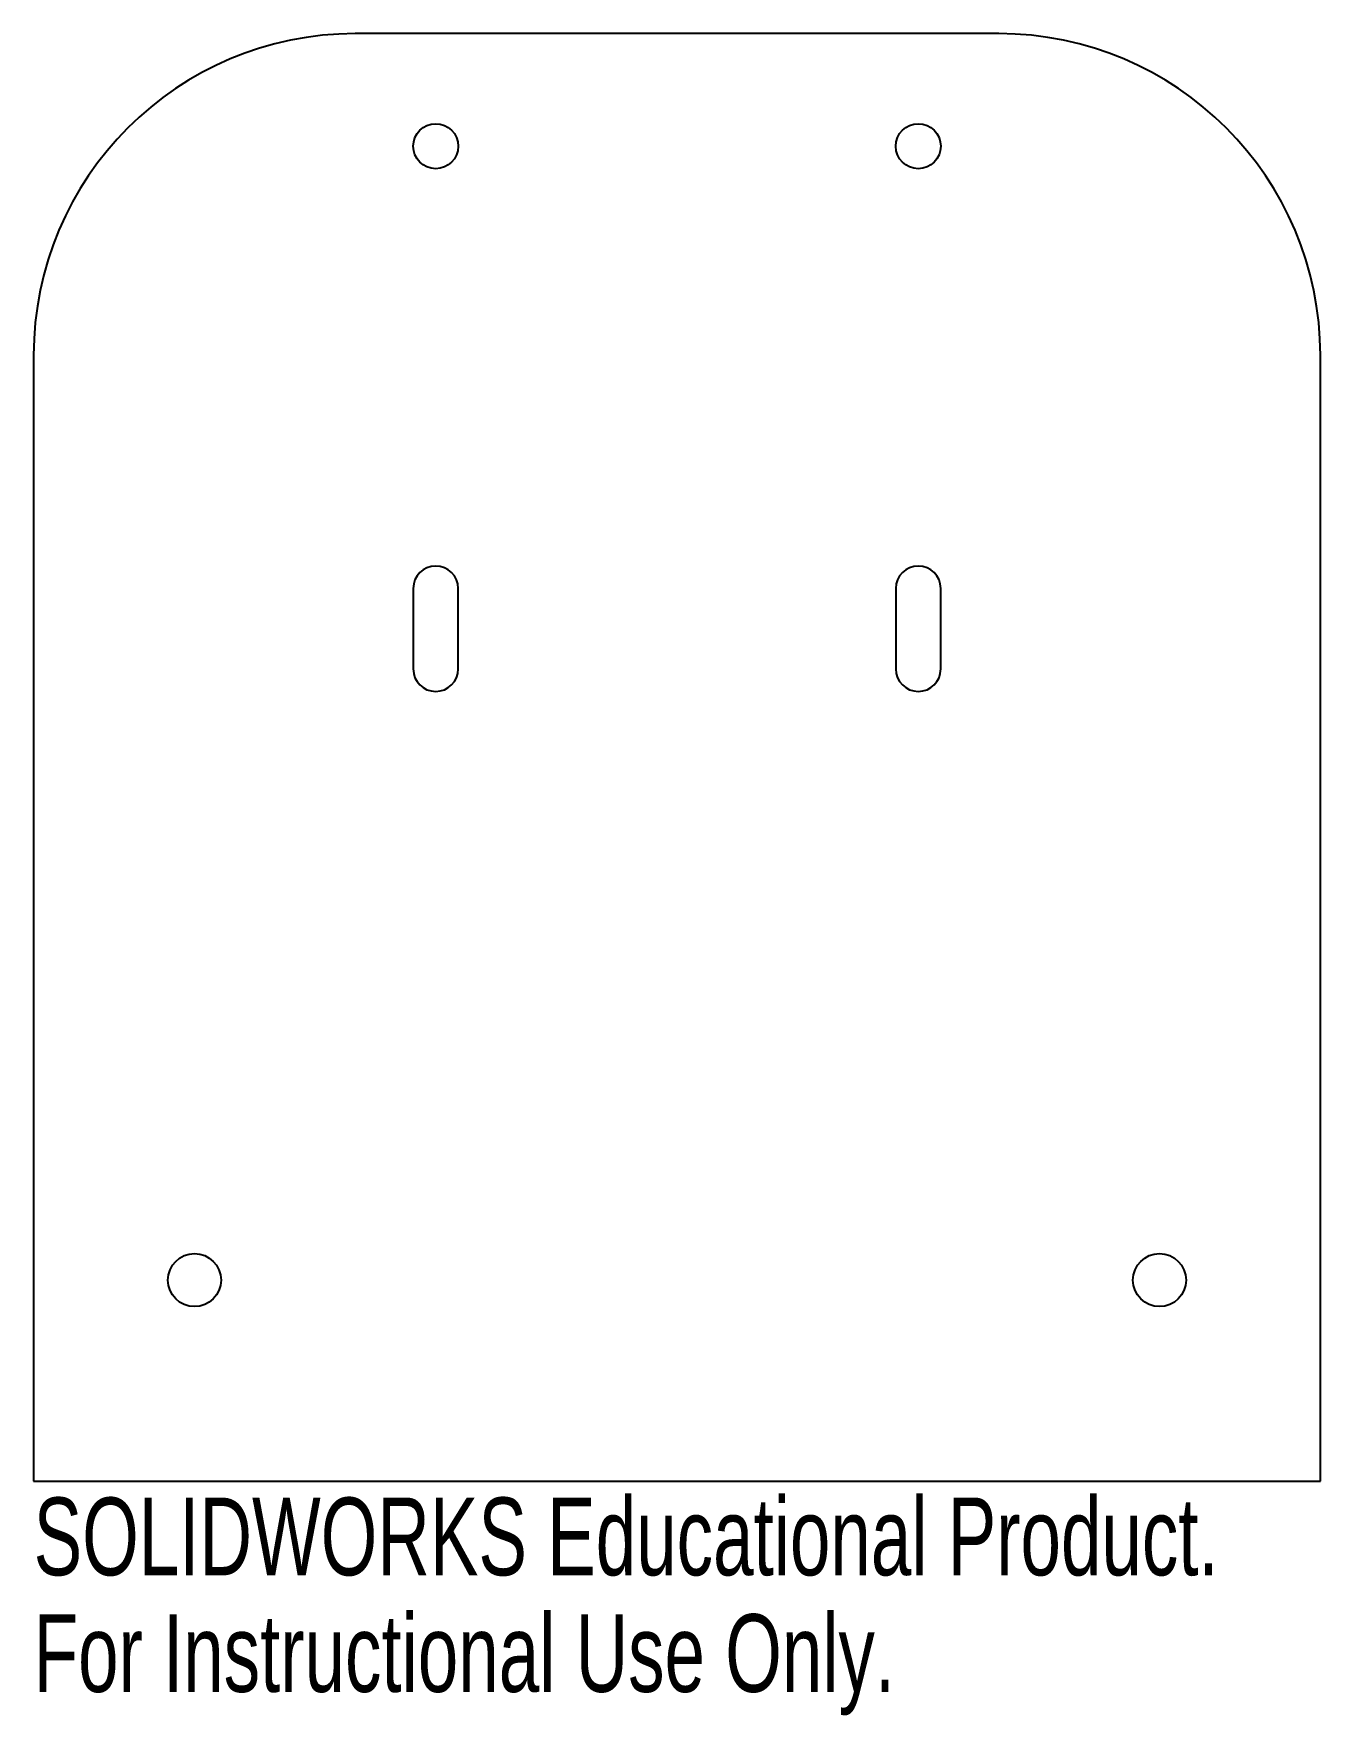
# Model space of a CAD drawing. Header units: millimetres. Extents: x 0 to 80, y -15 to 90.
import ezdxf

# ---------------------------------------------------------------- set-up
doc = ezdxf.new("R2010")
doc.units = ezdxf.units.MM
doc.styles.add('SLDTEXTSTYLE0', font='TXT', dxfattribs={"width": 0.7})

msp = doc.modelspace()

# ---------------------------------------------------------------- linework, layer by layer
at = {"color": 7, "linetype": 'Continuous', "lineweight": 25}
for p, q in [((60, 90), (20, 90)), ((0, 70), (0, 0)), ((80, 0), (80, 70)), ((23.6, 55.5), (23.6, 50.5)), ((26.4, 50.5), (26.4, 55.5)), ((53.6, 55.5), (53.6, 50.5)), ((56.4, 50.5), (56.4, 55.5)), ((0, 0), (80, 0))]:
    msp.add_line(p, q, dxfattribs=at)
for centre, radius in [((25, 83), 1.4), ((55, 83), 1.4), ((10, 12.5), 1.65), ((70, 12.5), 1.65)]:
    msp.add_circle(centre, radius, dxfattribs=at)
for centre, radius, start, end in [((20, 70), 20, 90, 180), ((60, 70), 20, 0, 90), ((25, 55.5), 1.4, 0, 180), ((55, 55.5), 1.4, 360, 180), ((25, 50.5), 1.4, 180, 0), ((55, 50.5), 1.4, 180, 0)]:
    msp.add_arc(centre, radius, start, end, dxfattribs=at)

# ---------------------------------------------------------------- texts
at = {"color": 7, "linetype": 'Continuous', "char_height": 4.8336, "attachment_point": 1, "style": 'SLDTEXTSTYLE0'}
for s, insert in [('SOLIDWORKS Educational Product.', (0, -1.02)), ('For Instructional Use Only.', (0, -8.27))]:
    msp.add_mtext(s, dxfattribs=dict(at, insert=insert))

doc.saveas('drawing.dxf')
